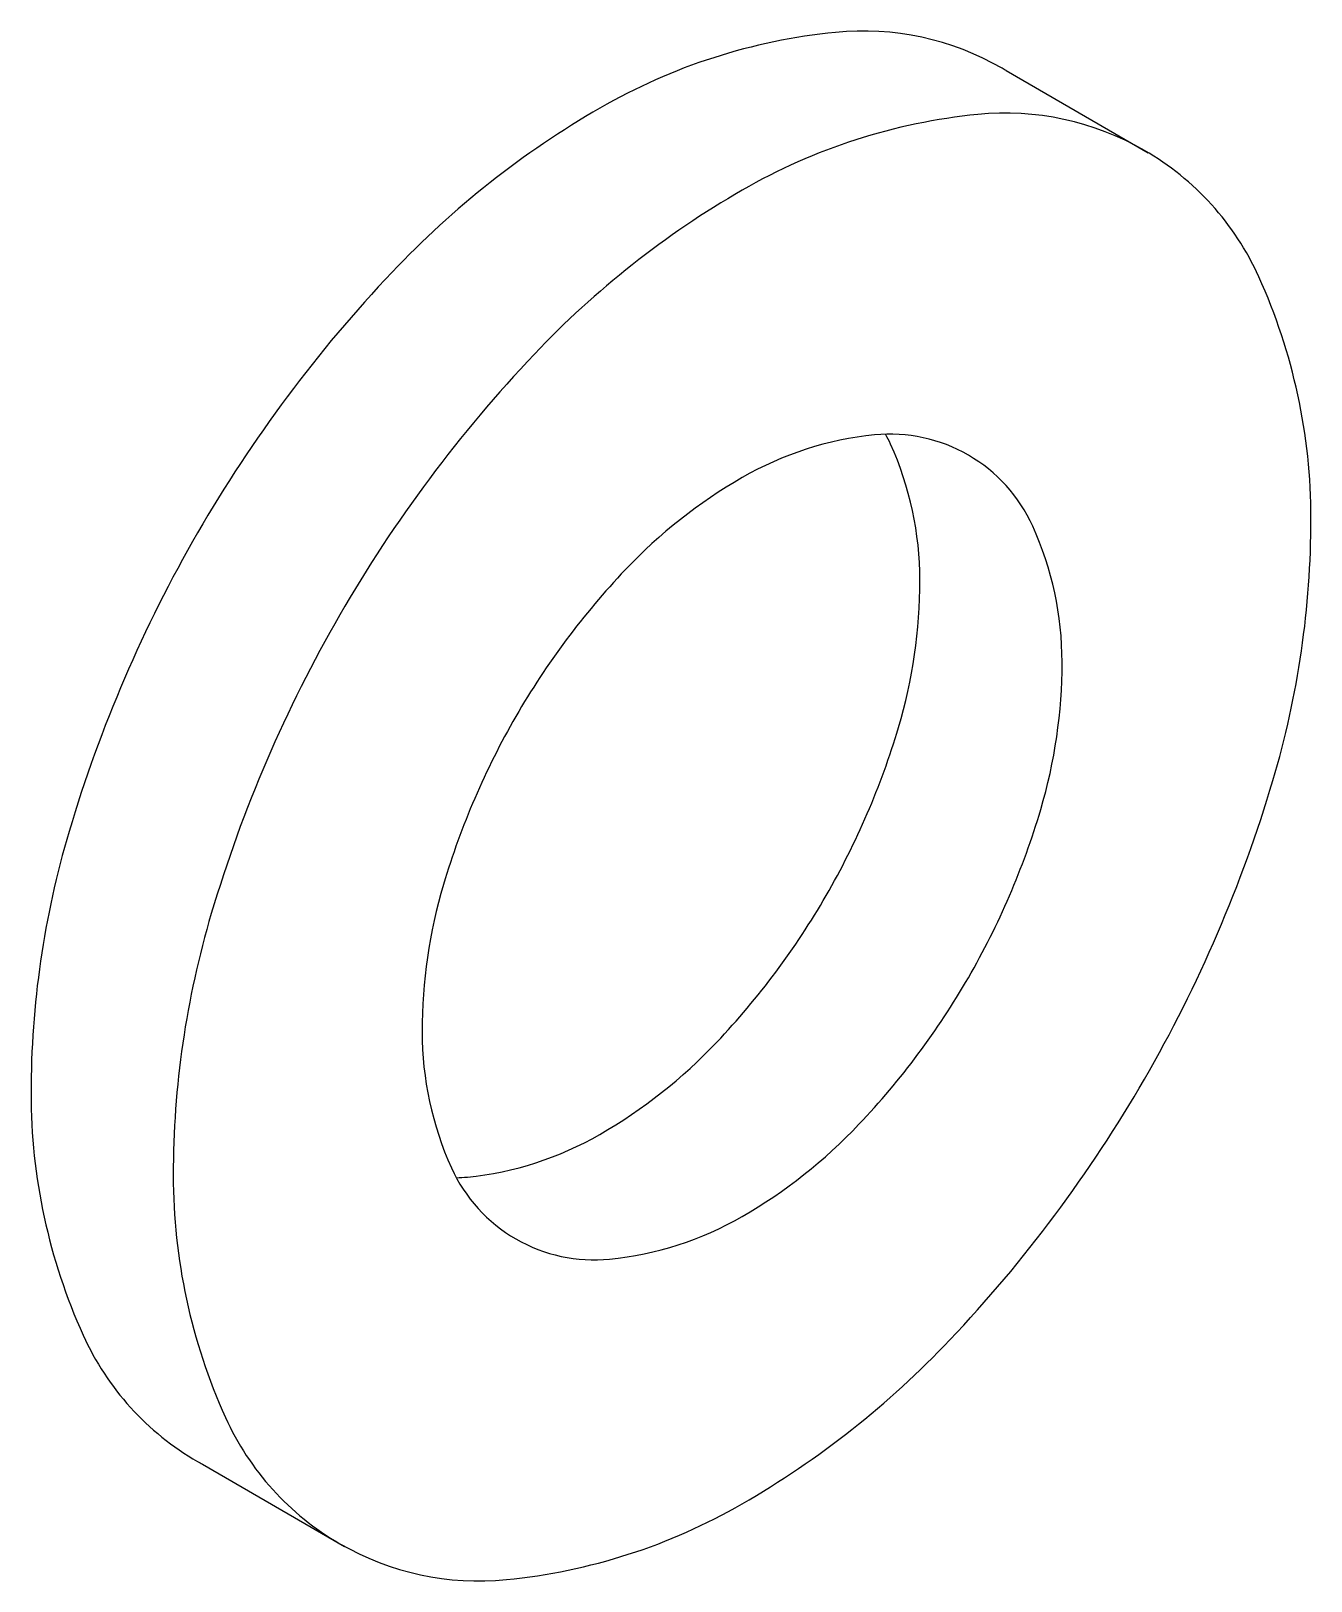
# Model space of a CAD drawing. Extents: x -4.33 to 3.46, y -4.47 to 4.97.
import ezdxf

# ---------------------------------------------------------------- set-up
doc = ezdxf.new("R2010")
doc.units = 0
doc.layers.add('110-1MEK', color=3, linetype='CONTINUOUS')

msp = doc.modelspace()

# ---------------------------------------------------------------- linework, layer by layer
at = {"layer": '110-1MEK', "color": 0}
for points in [[(1.6074, 4.7286, 0.004093), (1.5835, 4.7426, 0.156851), (0.5689, 4.9615, 0.106617), (-0.866, 4.5, 0.072341), (-2.1311, 3.5018, 0.058752), (-3.3155, 1.9142, 0.058752)], [(-1.74, -2.0138, 0.017582), (-1.6731, -2.0096, 0.106617), (-0.866, -1.75, 0.072341), (-0.1544, -1.1885, 0.058752), (0.5118, -0.2955, 0.058752), (0.9521, 0.728, 0.072341), (1.0825, 1.625, 0.106617), (0.9038, 2.4538, 0.017582), (0.874, 2.5138, 0.156851)], [(-3.3155, 1.9142, 0.058752), (-4.0982, 0.0947, 0.072341), (-4.3301, -1.5, 0.106617), (-4.0123, -2.9734, 0.156851), (-3.3155, -3.7426, 0.004906), (-3.2865, -3.759, 0.106617)]]:
    msp.add_lwpolyline(points, format="xyb", dxfattribs=at)
for points in [[(1.6074, 4.7286), (2.4734, 4.2286)], [(-3.2865, -3.759), (-2.4205, -4.259)]]:
    msp.add_lwpolyline(points, dxfattribs=at)
for points in [[(-2.4495, 1.4142, 0.058752), (-3.2322, -0.4053, 0.072341), (-3.4641, -2, 0.106617), (-3.1463, -3.4734, 0.156851), (-2.4495, -4.2426, 0.156851), (-1.4349, -4.4615, 0.106617), (0, -4, 0.072341), (1.2651, -3.0018, 0.058752), (2.4495, -1.4142, 0.058752), (3.2322, 0.4053, 0.072341), (3.4641, 2, 0.106617), (3.1463, 3.4734, 0.156851), (2.4495, 4.2426, 0.156851), (1.4349, 4.4615, 0.106617), (0, 4, 0.072341), (-1.2651, 3.0018, 0.058752)], [(-1.3778, 0.7955, 0.058752), (-1.8181, -0.228, 0.072341), (-1.9486, -1.125, 0.106617), (-1.7698, -1.9538, 0.156851), (-1.3778, -2.3865, 0.156851), (-0.8071, -2.5096, 0.106617), (0, -2.25, 0.072341), (0.7116, -1.6885, 0.058752), (1.3778, -0.7955, 0.058752), (1.8181, 0.228, 0.072341), (1.9486, 1.125, 0.106617), (1.7698, 1.9538, 0.156851), (1.3778, 2.3865, 0.156851), (0.8071, 2.5096, 0.106617), (0, 2.25, 0.072341), (-0.7116, 1.6885, 0.058752)]]:
    msp.add_lwpolyline(points, format="xyb", close=True, dxfattribs=at)

doc.saveas('drawing.dxf')
